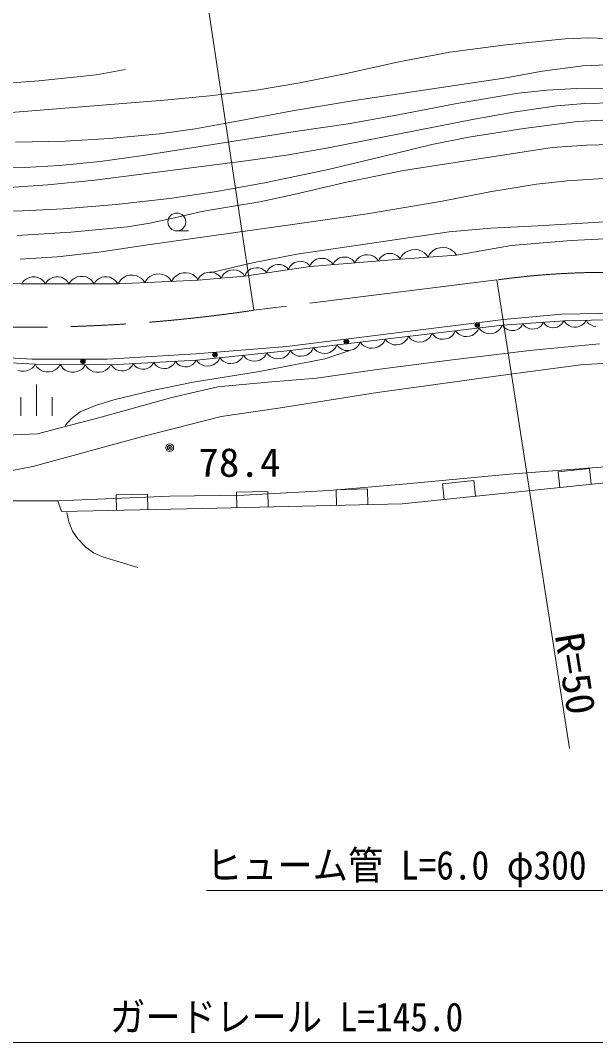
# Model space of a CAD drawing. Units: millimetres, scale not verified. Extents: x 40000 to 680000, y 20000 to 380000.
# Drawn here: x 209520 to 246112, y 268672 to 333766 of the extents above; entities that cross this region are included whole.
import ezdxf
from ezdxf.enums import TextEntityAlignment as Align

# ---------------------------------------------------------------- set-up
doc = ezdxf.new("R2010")
doc.units = ezdxf.units.MM
doc.header["$LTSCALE"] = 1000
doc.linetypes.add('CHAIN', pattern=[18.5, 12, -1.5, 3.5, -1.5])
for name, color, linetype, lineweight in [('M-BGD', 7, 'Continuous', 13), ('M-BMK', 2, 'CHAIN', 13), ('M-STR-HTXT', 7, 'Continuous', 13)]:
    doc.layers.add(name, color=color, linetype=linetype, lineweight=lineweight)
doc.styles.add('ＭＳ ゴシック', font='')
doc.styles.get('ＭＳ ゴシック').set_extended_font_data('MS Gothic')

msp = doc.modelspace()

# ---------------------------------------------------------------- linework, layer by layer
at = {"layer": 'M-BGD'}
for p, q in [((219469, 320363), (220219, 320363)), ((240739, 319440), (244566, 319746)), ((244566, 319746), (248355, 319938)), ((233995, 318979), (233860, 318861)), ((234202, 319103), (233995, 318979)), ((234415, 319155), (234202, 319103)), ((234630, 319172), (234415, 319155)), ((234849, 319152), (234630, 319172)), ((235072, 319060), (234849, 319152)), ((235224, 318963), (235072, 319060)), ((235340, 318864), (235224, 318963)), ((235655, 318996), (235555, 318880)), ((235790, 319114), (235655, 318996)), ((235997, 319238), (235790, 319114)), ((236210, 319290), (235997, 319238)), ((236425, 319307), (236210, 319290)), ((236643, 319287), (236425, 319307)), ((236867, 319195), (236643, 319287)), ((237019, 319099), (236867, 319195)), ((237134, 318999), (237019, 319099)), ((237256, 318828), (237134, 318999)), ((237256, 318828), (240739, 319440)), ((226956, 318350), (226802, 318242)), ((227118, 318402), (226956, 318350)), ((227285, 318426), (227118, 318402)), ((227455, 318423), (227285, 318426)), ((227633, 318364), (227455, 318423)), ((227756, 318298), (227633, 318364)), ((233696, 318560), (227955, 318100)), ((228075, 318351), (227992, 318254)), ((228187, 318450), (228075, 318351)), ((228360, 318554), (228187, 318450)), ((228537, 318598), (228360, 318554)), ((228716, 318613), (228537, 318598)), ((228898, 318597), (228716, 318613)), ((229085, 318522), (228898, 318597)), ((229211, 318442), (229085, 318522)), ((229308, 318359), (229211, 318442)), ((229410, 318217), (229308, 318359)), ((229482, 318363), (229410, 318217)), ((229559, 318453), (229482, 318363)), ((229664, 318546), (229559, 318453)), ((229825, 318643), (229664, 318546)), ((229990, 318685), (229825, 318643)), ((230158, 318698), (229990, 318685)), ((230328, 318683), (230158, 318698)), ((230502, 318613), (230328, 318683)), ((230620, 318538), (230502, 318613)), ((230711, 318461), (230620, 318538)), ((230805, 318328), (230711, 318461)), ((230883, 318485), (230805, 318328)), ((230966, 318582), (230883, 318485)), ((231078, 318681), (230966, 318582)), ((231250, 318785), (231078, 318681)), ((231427, 318830), (231250, 318785)), ((231607, 318844), (231427, 318830)), ((231789, 318828), (231607, 318844)), ((231975, 318753), (231789, 318828)), ((232102, 318673), (231975, 318753)), ((232199, 318590), (232102, 318673)), ((232301, 318448), (232199, 318590)), ((232373, 318594), (232301, 318448)), ((232450, 318685), (232373, 318594)), ((232555, 318777), (232450, 318685)), ((232716, 318874), (232555, 318777)), ((232881, 318916), (232716, 318874)), ((233049, 318929), (232881, 318916)), ((233218, 318915), (233049, 318929)), ((233393, 318844), (233218, 318915)), ((233511, 318770), (233393, 318844)), ((233601, 318693), (233511, 318770)), ((233696, 318560), (233601, 318693)), ((233760, 318745), (233666, 318557)), ((237256, 318828), (233696, 318560)), ((233860, 318861), (233760, 318745)), ((235461, 318692), (235340, 318864)), ((235555, 318880), (235461, 318692)), ((219862, 317687), (219660, 317644)), ((220066, 317696), (219862, 317687)), ((220271, 317671), (220066, 317696)), ((220480, 317578), (220271, 317671)), ((221235, 317678), (221064, 317572)), ((221412, 317724), (221235, 317678)), ((221591, 317741), (221412, 317724)), ((221773, 317727), (221591, 317741)), ((221961, 317654), (221773, 317727)), ((222558, 317708), (222447, 317607)), ((222729, 317814), (222558, 317708)), ((222906, 317860), (222729, 317814)), ((223085, 317876), (222906, 317860)), ((223267, 317863), (223085, 317876)), ((223454, 317789), (223267, 317863)), ((223582, 317711), (223454, 317789)), ((223680, 317629), (223582, 317711)), ((227955, 318100), (223783, 317488)), ((223933, 317736), (223862, 317641)), ((224032, 317836), (223933, 317736)), ((224186, 317943), (224032, 317836)), ((224348, 317995), (224186, 317943)), ((224514, 318020), (224348, 317995)), ((224685, 318017), (224514, 318020)), ((224863, 317958), (224685, 318017)), ((224986, 317891), (224863, 317958)), ((225081, 317820), (224986, 317891)), ((225185, 317694), (225081, 317820)), ((225247, 317844), (225185, 317694)), ((225318, 317940), (225247, 317844)), ((225417, 318039), (225318, 317940)), ((225571, 318147), (225417, 318039)), ((225733, 318199), (225571, 318147)), ((225899, 318223), (225733, 318199)), ((226070, 318220), (225899, 318223)), ((226248, 318161), (226070, 318220)), ((226371, 318094), (226248, 318161)), ((226466, 318023), (226371, 318094)), ((226570, 317897), (226466, 318023)), ((226633, 318048), (226570, 317897)), ((226704, 318143), (226633, 318048)), ((226802, 318242), (226704, 318143)), ((227852, 318227), (227756, 318298)), ((227955, 318100), (227852, 318227)), ((227992, 318254), (227915, 318097)), ((203114, 317303), (209575, 316983)), ((209697, 317133), (209607, 316983)), ((209787, 317223), (209697, 317133)), ((209907, 317313), (209787, 317223)), ((210087, 317404), (209907, 317313)), ((210267, 317434), (210087, 317404)), ((210447, 317434), (210267, 317434)), ((210627, 317404), (210447, 317434)), ((210807, 317314), (210627, 317404)), ((210927, 317225), (210807, 317314)), ((211017, 317135), (210927, 317225)), ((211107, 316985), (211017, 317135)), ((211197, 317135), (211107, 316985)), ((211287, 317225), (211197, 317135)), ((211407, 317315), (211287, 317225)), ((211587, 317405), (211407, 317315)), ((211767, 317436), (211587, 317405)), ((211947, 317436), (211767, 317436)), ((212127, 317406), (211947, 317436)), ((212307, 317316), (212127, 317406)), ((212427, 317226), (212307, 317316)), ((212517, 317137), (212427, 317226)), ((212607, 316987), (212517, 317137)), ((212703, 317147), (212607, 316987)), ((212799, 317243), (212703, 317147)), ((212927, 317339), (212799, 317243)), ((213119, 317435), (212927, 317339)), ((213311, 317468), (213119, 317435)), ((213503, 317468), (213311, 317468)), ((213695, 317436), (213503, 317468)), ((213887, 317340), (213695, 317436)), ((214015, 317244), (213887, 317340)), ((214111, 317148), (214015, 317244)), ((214207, 316989), (214111, 317148)), ((214297, 317139), (214207, 316989)), ((214387, 317229), (214297, 317139)), ((214507, 317319), (214387, 317229)), ((214687, 317409), (214507, 317319)), ((214867, 317439), (214687, 317409)), ((215047, 317440), (214867, 317439)), ((215227, 317410), (215047, 317440)), ((215407, 317320), (215227, 317410)), ((215527, 317230), (215407, 317320)), ((215617, 317140), (215527, 317230)), ((215707, 316990), (215617, 317140)), ((220836, 317220), (215707, 316990)), ((215835, 317166), (215741, 316992)), ((215933, 317273), (215835, 317166)), ((216064, 317381), (215933, 317273)), ((216263, 317492), (216064, 317381)), ((216466, 317535), (216263, 317492)), ((216669, 317544), (216466, 317535)), ((216875, 317519), (216669, 317544)), ((217083, 317426), (216875, 317519)), ((217223, 317331), (217083, 317426)), ((217330, 317233), (217223, 317331)), ((217439, 317068), (217330, 317233)), ((217534, 317242), (217439, 317068)), ((217631, 317349), (217534, 317242)), ((217762, 317457), (217631, 317349)), ((217962, 317568), (217762, 317457)), ((218164, 317611), (217962, 317568)), ((218368, 317620), (218164, 317611)), ((218573, 317595), (218368, 317620)), ((218781, 317502), (218573, 317595)), ((218922, 317407), (218781, 317502)), ((219028, 317309), (218922, 317407)), ((219138, 317144), (219028, 317309)), ((219232, 317318), (219138, 317144)), ((219329, 317425), (219232, 317318)), ((219461, 317533), (219329, 317425)), ((219660, 317644), (219461, 317533)), ((220620, 317483), (220480, 317578)), ((220727, 317385), (220620, 317483)), ((220836, 317220), (220727, 317385)), ((220872, 317374), (220795, 317216)), ((223783, 317488), (220836, 317220)), ((220953, 317472), (220872, 317374)), ((221064, 317572), (220953, 317472)), ((222088, 317575), (221961, 317654)), ((222186, 317493), (222088, 317575)), ((222289, 317352), (222186, 317493)), ((222365, 317510), (222289, 317352)), ((222447, 317607), (222365, 317510)), ((223783, 317488), (223680, 317629)), ((223862, 317641), (223800, 317490)), ((215707, 316990), (209575, 316983)), ((243944, 315052), (248150, 315146)), ((226477, 312996), (240253, 314725)), ((240196, 314366), (244115, 314635)), ((240253, 314725), (243944, 315052)), ((241424, 314320), (241493, 314455)), ((241493, 314455), (241579, 314331)), ((242648, 314326), (242721, 314409)), ((242721, 314409), (242790, 314544)), ((242790, 314544), (242876, 314420)), ((242876, 314420), (242960, 314348)), ((243847, 314330), (243945, 314415)), ((243945, 314415), (244018, 314498)), ((244018, 314498), (244087, 314633)), ((244115, 314635), (248341, 314751)), ((244115, 314635), (244202, 314498)), ((244202, 314498), (244289, 314416)), ((244289, 314416), (244403, 314335)), ((245243, 314358), (245352, 314445)), ((245352, 314445), (245434, 314531)), ((245434, 314531), (245514, 314673)), ((245514, 314673), (245602, 314536)), ((245602, 314536), (245688, 314454)), ((245688, 314454), (245802, 314373)), ((226672, 312753), (240196, 314366)), ((235637, 313671), (235708, 313831)), ((235708, 313831), (235815, 313693)), ((237047, 313749), (237126, 313849)), ((237126, 313849), (237198, 314009)), ((237198, 314009), (237305, 313870)), ((237305, 313870), (237405, 313792)), ((237405, 313792), (237535, 313716)), ((238260, 313712), (238428, 313823)), ((238428, 313823), (238537, 313927)), ((238537, 313927), (238616, 314027)), ((238616, 314027), (238687, 314186)), ((238687, 314186), (238794, 314048)), ((238794, 314048), (238894, 313969)), ((238894, 313969), (239024, 313894)), ((239024, 313894), (239214, 313826)), ((239214, 313826), (239396, 313818)), ((239396, 313818), (239575, 313839)), ((239575, 313839), (239750, 313890)), ((239750, 313890), (239918, 314001)), ((239918, 314001), (240026, 314104)), ((240026, 314104), (240105, 314204)), ((240105, 314204), (240177, 314364)), ((240196, 314366), (240283, 314242)), ((240283, 314242), (240366, 314170)), ((240366, 314170), (240475, 314099)), ((240475, 314099), (240636, 314032)), ((240636, 314032), (240793, 314016)), ((240793, 314016), (240949, 314027)), ((240949, 314027), (241103, 314064)), ((241103, 314064), (241253, 314152)), ((241253, 314152), (241351, 314237)), ((241351, 314237), (241424, 314320)), ((241579, 314331), (241663, 314259)), ((241663, 314259), (241772, 314188)), ((241772, 314188), (241933, 314121)), ((241933, 314121), (242090, 314105)), ((242090, 314105), (242246, 314116)), ((242246, 314116), (242400, 314153)), ((242400, 314153), (242550, 314241)), ((242550, 314241), (242648, 314326)), ((242960, 314348), (243069, 314277)), ((243069, 314277), (243230, 314210)), ((243230, 314210), (243387, 314194)), ((243387, 314194), (243543, 314205)), ((243543, 314205), (243697, 314242)), ((243697, 314242), (243847, 314330)), ((244403, 314335), (244573, 314256)), ((244573, 314256), (244742, 314232)), ((244742, 314232), (244910, 314237)), ((244910, 314237), (245077, 314269)), ((245077, 314269), (245243, 314358)), ((245802, 314373), (245973, 314294)), ((245973, 314294), (246141, 314270)), ((229580, 312949), (229651, 313108)), ((229651, 313108), (229758, 312970)), ((230990, 313026), (231069, 313126)), ((231069, 313126), (231141, 313286)), ((231141, 313286), (231255, 313138)), ((231255, 313138), (231362, 313054)), ((232453, 313088), (232569, 313199)), ((232569, 313199), (232653, 313305)), ((232653, 313305), (232729, 313475)), ((232729, 313475), (232837, 313337)), ((232837, 313337), (232937, 313258)), ((232937, 313258), (233066, 313183)), ((233066, 313183), (233256, 313115)), ((233256, 313115), (233438, 313107)), ((233438, 313107), (233617, 313128)), ((233617, 313128), (233792, 313179)), ((233792, 313179), (233960, 313290)), ((233960, 313290), (234069, 313394)), ((234069, 313394), (234147, 313494)), ((234147, 313494), (234219, 313653)), ((234219, 313653), (234326, 313515)), ((234326, 313515), (234426, 313436)), ((234426, 313436), (234556, 313361)), ((234556, 313361), (234745, 313293)), ((234745, 313293), (234928, 313285)), ((234928, 313285), (235106, 313306)), ((235106, 313306), (235281, 313357)), ((235281, 313357), (235449, 313468)), ((235449, 313468), (235558, 313571)), ((235558, 313571), (235637, 313671)), ((235815, 313693), (235915, 313614)), ((235915, 313614), (236045, 313539)), ((236045, 313539), (236235, 313471)), ((236235, 313471), (236417, 313462)), ((236417, 313462), (236596, 313484)), ((236596, 313484), (236771, 313535)), ((236771, 313535), (236939, 313645)), ((236939, 313645), (237047, 313749)), ((237535, 313716), (237724, 313648)), ((237724, 313648), (237906, 313640)), ((237906, 313640), (238085, 313661)), ((238085, 313661), (238260, 313712)), ((241918, 312747), (246374, 313174)), ((205215, 312482), (210262, 312202)), ((215028, 312202), (220683, 312529)), ((220683, 312529), (226477, 312996)), ((220717, 312138), (226672, 312753)), ((225120, 312442), (225194, 312600)), ((225194, 312600), (225299, 312460)), ((225299, 312460), (225397, 312380)), ((226421, 312395), (226531, 312497)), ((226531, 312497), (226612, 312596)), ((226612, 312596), (226686, 312754)), ((226672, 312753), (226780, 312614)), ((226780, 312614), (226880, 312536)), ((226880, 312536), (227009, 312461)), ((227009, 312461), (227199, 312393)), ((227560, 312405), (227735, 312457)), ((227735, 312457), (227903, 312567)), ((227903, 312567), (228012, 312671)), ((228012, 312671), (228090, 312771)), ((228090, 312771), (228162, 312930)), ((228162, 312930), (228269, 312792)), ((228269, 312792), (228369, 312713)), ((228369, 312713), (228499, 312638)), ((228499, 312638), (228688, 312570)), ((228688, 312570), (228870, 312562)), ((228870, 312562), (229049, 312583)), ((229049, 312583), (229224, 312634)), ((229224, 312634), (229392, 312745)), ((229392, 312745), (229501, 312849)), ((229501, 312849), (229580, 312949)), ((229758, 312970), (229858, 312891)), ((229858, 312891), (229988, 312816)), ((229988, 312816), (230178, 312748)), ((230178, 312748), (230360, 312740)), ((230360, 312740), (230539, 312761)), ((230539, 312761), (230714, 312812)), ((230714, 312812), (230882, 312923)), ((230882, 312923), (230990, 313026)), ((231362, 313054), (231500, 312974)), ((231500, 312974), (231702, 312902)), ((231702, 312902), (231897, 312893)), ((231897, 312893), (232087, 312915)), ((232087, 312915), (232274, 312970)), ((232274, 312970), (232453, 313088)), ((236851, 312136), (241918, 312747)), ((205572, 312138), (210451, 311869)), ((210262, 312202), (215028, 312202)), ((210360, 311714), (210465, 311868)), ((210451, 311869), (215300, 311831)), ((210451, 311869), (210546, 311708)), ((211954, 311697), (212051, 311856)), ((212051, 311856), (212146, 311696)), ((213554, 311685), (213651, 311844)), ((213651, 311844), (213746, 311683)), ((215154, 311672), (215251, 311831)), ((215300, 311831), (220717, 312138)), ((215300, 311831), (215392, 311696)), ((216622, 311765), (216698, 311910)), ((216698, 311910), (216783, 311785)), ((217852, 311767), (217926, 311849)), ((217926, 311849), (217996, 311984)), ((217996, 311984), (218088, 311849)), ((218088, 311849), (218176, 311770)), ((219132, 311740), (219239, 311830)), ((219239, 311830), (219318, 311918)), ((219318, 311918), (219394, 312063)), ((219394, 312063), (219479, 311938)), ((219479, 311938), (219561, 311864)), ((219561, 311864), (219670, 311792)), ((220297, 311750), (220448, 311836)), ((220448, 311836), (220548, 311920)), ((220548, 311920), (220621, 312002)), ((220621, 312002), (220692, 312137)), ((220717, 312138), (220822, 311998)), ((220822, 311998), (220921, 311918)), ((220921, 311918), (221050, 311841)), ((221050, 311841), (221238, 311770)), ((221599, 311777), (221775, 311825)), ((221775, 311825), (221945, 311933)), ((221945, 311933), (222055, 312035)), ((222055, 312035), (222135, 312134)), ((222135, 312134), (222210, 312292)), ((222210, 312292), (222314, 312152)), ((222314, 312152), (222413, 312072)), ((222413, 312072), (222542, 311995)), ((222542, 311995), (222730, 311924)), ((222730, 311924), (222912, 311912)), ((222912, 311912), (223091, 311931)), ((223091, 311931), (223267, 311979)), ((223267, 311979), (223437, 312087)), ((223437, 312087), (223547, 312189)), ((223547, 312189), (223627, 312288)), ((223627, 312288), (223702, 312446)), ((223702, 312446), (223807, 312306)), ((223807, 312306), (223905, 312226)), ((223905, 312226), (224034, 312149)), ((224034, 312149), (224222, 312078)), ((224222, 312078), (224404, 312066)), ((224404, 312066), (224583, 312085)), ((224583, 312085), (224759, 312133)), ((224759, 312133), (224929, 312241)), ((224929, 312241), (225039, 312343)), ((225039, 312343), (225120, 312442)), ((225397, 312380), (225526, 312303)), ((225526, 312303), (225714, 312232)), ((225714, 312232), (225896, 312220)), ((225896, 312220), (226075, 312239)), ((226075, 312239), (226251, 312287)), ((226251, 312287), (226421, 312395)), ((227199, 312393), (227381, 312384)), ((227381, 312384), (227560, 312405)), ((232212, 311526), (236851, 312136)), ((245176, 311831), (240536, 311221)), ((249693, 312136), (245176, 311831)), ((209354, 311481), (209544, 311438)), ((209544, 311438), (209735, 311428)), ((209735, 311428), (209929, 311449)), ((209929, 311449), (210126, 311535)), ((210126, 311535), (210259, 311623)), ((210259, 311623), (210360, 311714)), ((210546, 311708), (210641, 311612)), ((210641, 311612), (210769, 311515)), ((210769, 311515), (210960, 311417)), ((210960, 311417), (211152, 311384)), ((211152, 311384), (211344, 311382)), ((211344, 311382), (211536, 311413)), ((211536, 311413), (211729, 311507)), ((211729, 311507), (211857, 311602)), ((211857, 311602), (211954, 311697)), ((212146, 311696), (212241, 311599)), ((212241, 311599), (212369, 311502)), ((212369, 311502), (212560, 311404)), ((212560, 311404), (212752, 311371)), ((212752, 311371), (212944, 311369)), ((212944, 311369), (213136, 311400)), ((213136, 311400), (213329, 311494)), ((213329, 311494), (213457, 311589)), ((213457, 311589), (213554, 311685)), ((213746, 311683), (213841, 311586)), ((213841, 311586), (213969, 311489)), ((213969, 311489), (214160, 311392)), ((214160, 311392), (214352, 311358)), ((214352, 311358), (214544, 311357)), ((214544, 311357), (214736, 311387)), ((214736, 311387), (214929, 311482)), ((214929, 311482), (215057, 311577)), ((215057, 311577), (215154, 311672)), ((215392, 311696), (215481, 311617)), ((215481, 311617), (215597, 311539)), ((215597, 311539), (215770, 311465)), ((215770, 311465), (215939, 311446)), ((215939, 311446), (216107, 311456)), ((216107, 311456), (216273, 311493)), ((216273, 311493), (216436, 311587)), ((216436, 311587), (216543, 311677)), ((216543, 311677), (216622, 311765)), ((216783, 311785), (216866, 311711)), ((216866, 311711), (216974, 311639)), ((216974, 311639), (217134, 311570)), ((217134, 311570), (217291, 311553)), ((217291, 311553), (217447, 311562)), ((217447, 311562), (217601, 311597)), ((217601, 311597), (217753, 311683)), ((217753, 311683), (217852, 311767)), ((218176, 311770), (218293, 311692)), ((218293, 311692), (218466, 311618)), ((218466, 311618), (218635, 311599)), ((218635, 311599), (218803, 311609)), ((218803, 311609), (218969, 311646)), ((218969, 311646), (219132, 311740)), ((219670, 311792), (219830, 311723)), ((219830, 311723), (219987, 311706)), ((219987, 311706), (220143, 311715)), ((220143, 311715), (220297, 311750)), ((221238, 311770), (221420, 311758)), ((221420, 311758), (221599, 311777)), ((228366, 310976), (232212, 311526)), ((240536, 311221), (232234, 310061)), ((210545, 310584), (210545, 308584)), ((222078, 310427), (225253, 310732)), ((225253, 310732), (228366, 310976)), ((219148, 309755), (222078, 310427)), ((232234, 310061), (225947, 309084)), ((209545, 309784), (209545, 308584)), ((211545, 309784), (211545, 308584)), ((214570, 308474), (219148, 309755)), ((225947, 309084), (222284, 308535)), ((210602, 307436), (214570, 308474)), ((222284, 308535), (217217, 307253)), ((206024, 307253), (210602, 307436)), ((217217, 307253), (210297, 305360)), ((210297, 305360), (207733, 304872)), ((240641, 304872), (247844, 305421)), ((234109, 304262), (240641, 304872)), ((245729, 305222), (243740, 305016)), ((243740, 305016), (243843, 304021)), ((245832, 304227), (245729, 305222)), ((229164, 303834), (234109, 304262)), ((248515, 304506), (233804, 302980)), ((238373, 304459), (236384, 304253)), ((236384, 304253), (236487, 303258)), ((238476, 303464), (238373, 304459)), ((211889, 303163), (219031, 303468)), ((217599, 303603), (215600, 303562)), ((215600, 303562), (215620, 302562)), ((217620, 302603), (217599, 303603)), ((219031, 303468), (223731, 303529)), ((225257, 303774), (223257, 303726)), ((223257, 303726), (223281, 302727)), ((223731, 303529), (229164, 303834)), ((225281, 302775), (225257, 303774)), ((231605, 303927), (229606, 303879)), ((229606, 303879), (229630, 302879)), ((231629, 302927), (231605, 303927)), ((211889, 303163), (205601, 303166)), ((212133, 302491), (211889, 303163)), ((233804, 302980), (221107, 302674)), ((221107, 302674), (212133, 302491))]:
    msp.add_line(p, q, dxfattribs=at)
for points in [[(208938, 327893), (218659, 328695), (221563, 328958), (224540, 329332), (227306, 329791), (230274, 330394), (233594, 331131), (236835, 331744), (240405, 332216), (244185, 332603), (245681, 332653), (247277, 332598), (256999, 331588), (260234, 331145), (263587, 330582), (266392, 329991), (269249, 329280), (272897, 328217), (276608, 327026)], [(160863, 330635), (162612, 331060), (164262, 331348), (165857, 331500), (167449, 331551), (171411, 331416), (175590, 331167), (179566, 330726), (183398, 330400), (187802, 329969), (192287, 329637), (201968, 329585), (204569, 329566), (207249, 329656), (210692, 329912), (214330, 330296), (216209, 330635)], [(209214, 326006), (212358, 326087), (215176, 326248), (218364, 326541), (220637, 326856), (223195, 327322), (226826, 328014), (230774, 328659), (240270, 330098), (242731, 330529), (245307, 330867), (246878, 330942), (248479, 330913), (250499, 330765), (252883, 330478), (255660, 330132), (258431, 329890), (260422, 329701), (262228, 329427), (264573, 328912), (267087, 328249), (271324, 327135), (275400, 325948)], [(207372, 324375), (209773, 324400), (211998, 324525), (214586, 324783), (217326, 325165), (227004, 326689), (230367, 327186), (233547, 327758), (237278, 328479), (241215, 329132), (243005, 329332), (244912, 329434), (246909, 329404), (249108, 329257), (252882, 328882), (256649, 328400), (259768, 327847), (263097, 327152), (272555, 324832), (274865, 324184), (276964, 323488)], [(208474, 323112), (211268, 323290), (214255, 323586), (223864, 324822), (226440, 325178), (228998, 325634), (238392, 327478), (241029, 327953), (243640, 328320), (245435, 328472), (247322, 328524), (249520, 328436), (251829, 328239), (254611, 327925), (257503, 327493), (260452, 326937), (263577, 326243), (266742, 325430), (269862, 324524), (273099, 323481), (276405, 322307)], [(207214, 321619), (209643, 321640), (212239, 321772), (215615, 322043), (218994, 322417), (222019, 322873), (225161, 323453), (229092, 324277), (233363, 325285), (235692, 325864), (238039, 326333), (241544, 326894), (244970, 327338), (246569, 327420), (248370, 327405), (250786, 327211), (253363, 326901), (256139, 326529), (258882, 326059), (262007, 325367), (265239, 324543), (274409, 321705), (276245, 321101)], [(209301, 320063), (212731, 320283), (216320, 320618), (217747, 320848), (219502, 321246), (221175, 321621), (222952, 321911), (224759, 322214), (226907, 322686), (230270, 323471), (233883, 324205), (243352, 325670), (245546, 325830), (247930, 325895), (249931, 325858), (252087, 325705), (254664, 325359), (257111, 324926), (260642, 324209), (264341, 323347), (273512, 320703), (275599, 320009)], [(209492, 318558), (211861, 318714), (214502, 319010), (217469, 319454), (226985, 320802), (231587, 321459), (236247, 322229), (239385, 322855), (242355, 323346), (244299, 323559), (246296, 323671), (248534, 323692), (251134, 323604), (253528, 323422), (255759, 323153), (259115, 322606), (262427, 321961), (264570, 321467), (266749, 320859), (269087, 320095), (271711, 319119), (274996, 317772), (278471, 316234)], [(221561, 317686), (224289, 318325), (227105, 318872), (236797, 320302), (239443, 320533), (242439, 320683), (247071, 320966), (251839, 321137), (253833, 321004), (255821, 320763), (258309, 320352), (261052, 319786), (263812, 319123), (266895, 318266), (269252, 317490), (271687, 316579), (274413, 315476), (278263, 313807)], [(212372, 307961), (212774, 308412), (213327, 308833), (214302, 309239), (215453, 309598), (217913, 310198), (220512, 310719), (224724, 311415), (228880, 312225), (230420, 312734)], [(212476, 302432), (212595, 301838), (212825, 301238), (213169, 300745), (213683, 300221), (214166, 299863), (214747, 299597), (216988, 298937)]]:
    msp.add_lwpolyline(points, dxfattribs=at)
for centre, radius in [((219469, 320933), 570), ((238586, 314365), 150), ((238586, 314365), 90), ((238586, 314365), 30), ((230254, 313319), 150), ((230254, 313319), 90), ((230254, 313319), 30), ((221894, 312476), 150), ((221894, 312476), 90), ((221894, 312476), 30), ((213497, 312052), 150), ((213497, 312052), 90), ((213497, 312052), 30), ((219017, 306556), 250), ((219017, 306556), 150), ((219017, 306556), 50)]:
    msp.add_circle(centre, radius, dxfattribs=at)
at = {"layer": 'M-BMK'}
msp.add_line((239837, 317240), (224362, 315305), dxfattribs=at)
for centre, radius, start, end in [((246760, 267721), 50000, 84.12519, 97.95902), ((209708, 414226), 100000, 263.99895, 278.42624)]:
    msp.add_arc(centre, radius, start, end, dxfattribs=at)
at = {"layer": 'M-STR-HTXT'}
for p, q in [((224362, 315305), (219922, 344865)), ((244453, 287389), (239837, 317240)), ((247375, 278355), (221358, 278355)), ((170793, 268672), (288951, 268672))]:
    msp.add_line(p, q, dxfattribs=at)

# ---------------------------------------------------------------- texts
at = {"layer": 'M-BGD', "style": 'ＭＳ ゴシック', "width": 1.05}
msp.add_text('78.4', height=1833, dxfattribs=at).set_placement((220834, 304153), align=Align.BOTTOM_LEFT)
at = {"layer": 'M-STR-HTXT', "style": 'ＭＳ ゴシック', "width": 1.05}
msp.add_text('R=50', height=1833, rotation=279.2, dxfattribs=at).set_placement((242971, 294524), align=Align.BOTTOM_LEFT)
at = {"layer": 'M-STR-HTXT', "style": 'ＭＳ ゴシック', "width": 0.9}
for s, p in [('ヒューム管 L=6.0 φ300', (221358, 278503)), ('ガードレール L=145.0', (215211, 268843))]:
    msp.add_text(s, height=1833, dxfattribs=at).set_placement(p, align=Align.BOTTOM_LEFT)

doc.saveas('drawing.dxf')
